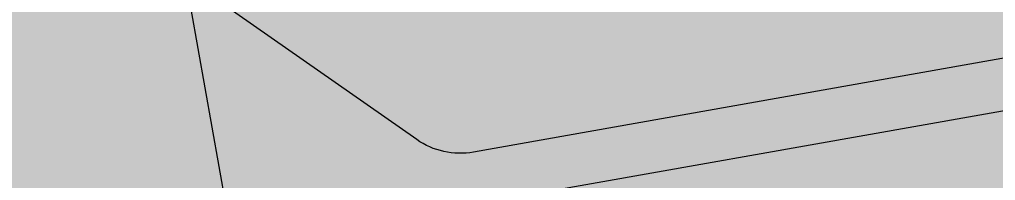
# Model space of a CAD drawing. Header units: millimetres. Extents: x -8417289 to 9420486, y -51311 to 166017.
# Drawn here: x -196537.53 to -196530.47, y 105916.47 to 105917.64 of the extents above; entities that cross this region are included whole.
import ezdxf
from ezdxf import colors
from ezdxf.entities.mleader import LeaderData, LeaderLine
from ezdxf.enums import TextEntityAlignment as Align
from ezdxf.math import Vec2, Vec3

# ---------------------------------------------------------------- set-up
doc = ezdxf.new("R2018")
doc.units = ezdxf.units.MM
for name, color, linetype, lineweight in [('_АР ТЕКСТ', 250, 'Continuous', 25), ('АР_Маркер экспликации', 239, 'Continuous', 13), ('АР_Номер помещения', 1, 'Continuous', 25), ('АР_Отметки', 250, 'Continuous', 15), ('АР_Помещения_площадь', 19, 'Continuous', 9), ('АР_Размеры', 175, 'Continuous', 9), ('АР_Сущ Несущая стена', 202, 'Continuous', 30)]:
    doc.layers.add(name, color=color, linetype=linetype, lineweight=lineweight)
doc.layers.add('АР_Названия помещений', color=124, linetype='Continuous', lineweight=5, plot=False)
doc.styles.add('ISOCPEUR', font='isocpeui.ttf', dxfattribs={"height": 250})
doc.styles.get("Standard").update_dxf_attribs({"font": 'arial.ttf'})

# ---------------------------------------------------------------- blocks, each defined once
blk = doc.blocks.new('*U42')
at = {"color": 8, "style": 'ISOCPEUR', "flags": 1}
blk.add_attdef('КАТЕГОРИЯ', (-499.1655, -2092.1864), '', height=250, dxfattribs=at)
at = {"layer": 'АР_Номер помещения', "color": 8, "style": 'ISOCPEUR'}
blk.add_attdef('НОМЕР_ПОМЕЩЕНИЯ', text='', height=300, dxfattribs=at).set_placement((3509.9352, -2299.4434), align=Align.MIDDLE_CENTER)
at = {"layer": 'АР_Помещения_площадь', "color": 8, "lineweight": 30, "flags": 104}
blk.add_attdef('ИМЯ_ПОМЕЩЕНИЯ', text='', height=100, dxfattribs=at).set_placement((157.6277, 1217.1414), align=Align.MIDDLE_CENTER)
at = {"layer": 'АР_Помещения_площадь', "color": 8, "style": 'ISOCPEUR'}
blk.add_attdef('ПЛОЩАДЬ_ПОМЕЩЕНИЯ', text='', height=200, dxfattribs=at).set_placement((4056.6138, -3701.7676), align=Align.MIDDLE_RIGHT)
blk = doc.blocks.new('*U43')
at = {"color": 8, "style": 'ISOCPEUR', "flags": 1}
blk.add_attdef('КАТЕГОРИЯ', (-499.1655, -2092.1864), '', height=250, dxfattribs=at)
at = {"layer": 'АР_Номер помещения', "color": 8, "style": 'ISOCPEUR'}
blk.add_attdef('НОМЕР_ПОМЕЩЕНИЯ', text='', height=300, dxfattribs=at).set_placement((771.0137, -3079.449), align=Align.MIDDLE_CENTER)
at = {"layer": 'АР_Помещения_площадь', "color": 8, "lineweight": 30, "flags": 104}
blk.add_attdef('ИМЯ_ПОМЕЩЕНИЯ', text='', height=100, dxfattribs=at).set_placement((157.6277, 1217.1414), align=Align.MIDDLE_CENTER)
at = {"layer": 'АР_Помещения_площадь', "color": 8, "style": 'ISOCPEUR'}
blk.add_attdef('ПЛОЩАДЬ_ПОМЕЩЕНИЯ', text='', height=200, dxfattribs=at).set_placement((1401.6807, -3929.3883), align=Align.MIDDLE_RIGHT)
blk = doc.blocks.new('*U44')
at = {"color": 8, "style": 'ISOCPEUR', "flags": 1}
blk.add_attdef('КАТЕГОРИЯ', (-499.1655, -2092.1864), '', height=250, dxfattribs=at)
at = {"layer": 'АР_Номер помещения', "color": 8, "style": 'ISOCPEUR'}
blk.add_attdef('НОМЕР_ПОМЕЩЕНИЯ', text='', height=300, dxfattribs=at).set_placement((-5271.022, -1713.4914), align=Align.MIDDLE_CENTER)
at = {"layer": 'АР_Помещения_площадь', "color": 8, "lineweight": 30, "flags": 104}
blk.add_attdef('ИМЯ_ПОМЕЩЕНИЯ', text='', height=100, dxfattribs=at).set_placement((157.6277, 1217.1414), align=Align.MIDDLE_CENTER)
at = {"layer": 'АР_Помещения_площадь', "color": 8, "style": 'ISOCPEUR'}
blk.add_attdef('ПЛОЩАДЬ_ПОМЕЩЕНИЯ', text='', height=200, dxfattribs=at).set_placement((-3511.0725, -2722.7632), align=Align.MIDDLE_RIGHT)
blk = doc.blocks.new('*U46')
at = {"color": 8, "style": 'ISOCPEUR', "flags": 1}
blk.add_attdef('КАТЕГОРИЯ', (-499.1655, -2092.1864), '', height=250, dxfattribs=at)
at = {"layer": 'АР_Номер помещения', "color": 8, "style": 'ISOCPEUR'}
blk.add_attdef('НОМЕР_ПОМЕЩЕНИЯ', text='', height=300, dxfattribs=at).set_placement((-2814.8488, -3287.4444), align=Align.MIDDLE_CENTER)
at = {"layer": 'АР_Помещения_площадь', "color": 8, "lineweight": 30, "flags": 104}
blk.add_attdef('ИМЯ_ПОМЕЩЕНИЯ', text='', height=100, dxfattribs=at).set_placement((157.6277, 1217.1414), align=Align.MIDDLE_CENTER)
at = {"layer": 'АР_Помещения_площадь', "color": 8, "style": 'ISOCPEUR'}
blk.add_attdef('ПЛОЩАДЬ_ПОМЕЩЕНИЯ', text='', height=200, dxfattribs=at).set_placement((-2392.0727, -3943.3299), align=Align.MIDDLE_RIGHT)
blk = doc.blocks.new('*U50')
at = {"color": 8, "style": 'ISOCPEUR', "flags": 1}
blk.add_attdef('КАТЕГОРИЯ', (-499.1655, -2092.1864), '', height=250, dxfattribs=at)
at = {"layer": 'АР_Номер помещения', "color": 8, "style": 'ISOCPEUR'}
blk.add_attdef('НОМЕР_ПОМЕЩЕНИЯ', text='', height=300, dxfattribs=at).set_placement((-10209.6557, 3494.9771), align=Align.MIDDLE_CENTER)
at = {"layer": 'АР_Помещения_площадь', "color": 8, "style": 'ISOCPEUR'}
blk.add_attdef('ПЛОЩАДЬ_ПОМЕЩЕНИЯ', text='', height=200, dxfattribs=at).set_placement((-8321.7664, 2254.9555), align=Align.MIDDLE_RIGHT)
at = {"layer": 'АР_Помещения_площадь', "color": 8, "lineweight": 30, "flags": 104}
blk.add_attdef('ИМЯ_ПОМЕЩЕНИЯ', text='', height=100, dxfattribs=at).set_placement((157.6277, 1217.1414), align=Align.MIDDLE_CENTER)
blk = doc.blocks.new('*U274')
at = {"color": 8, "style": 'ISOCPEUR', "flags": 1}
blk.add_attdef('КАТЕГОРИЯ', (-499.1655, -2092.1864), '', height=250, dxfattribs=at)
at = {"layer": 'АР_Номер помещения', "color": 8, "style": 'ISOCPEUR'}
blk.add_attdef('НОМЕР_ПОМЕЩЕНИЯ', text='', height=300, dxfattribs=at).set_placement((-1382.0576, -1075.3244), align=Align.MIDDLE_CENTER)
at = {"layer": 'АР_Помещения_площадь', "color": 8, "lineweight": 30, "flags": 104}
blk.add_attdef('ИМЯ_ПОМЕЩЕНИЯ', text='', height=100, dxfattribs=at).set_placement((157.6277, 1217.1414), align=Align.MIDDLE_CENTER)
at = {"layer": 'АР_Помещения_площадь', "color": 8, "style": 'ISOCPEUR'}
blk.add_attdef('ПЛОЩАДЬ_ПОМЕЩЕНИЯ', text='', height=200, dxfattribs=at).set_placement((556.6922, -1560.8331), align=Align.MIDDLE_RIGHT)
blk = doc.blocks.new('_DotSmall')
at = {"color": 8, "linetype": 'ByBlock', "const_width": 0.5}
blk.add_lwpolyline([(-0.0625, 0, 1), (0.0625, 0, 1)], format="xyb", close=True, dxfattribs=at)

msp = doc.modelspace()

# ---------------------------------------------------------------- linework, layer by layer
at = {"layer": 'АР_Размеры', "color": 8, "lineweight": 0, "ltscale": 100, "transparency": 33554687}
for points in [[(-196523.9786, 105926.0338, 0.164997), (-196524.5642, 105922.201), (-196524.543, 105922.081, -0.414304), (-196524.8887, 105921.5863), (-196528.6102, 105920.9267, -0.228696), (-196528.9673, 105921.0271, 0.319049), (-196529.4587, 105921.0796, 0.319002), (-196529.6701, 105920.6329), (-196529.4573, 105919.4324, 0.4144), (-196529.2453, 105919.2842), (-196529.0052, 105919.3268, -0.668339), (-196528.8234, 105919.042), (-196529.8111, 105917.6287, -0.198883), (-196530.1651, 105917.4027), (-196534.2468, 105916.6793, -0.198883), (-196534.6568, 105916.7698), (-196536.0701, 105917.7576, -0.668339), (-196535.9972, 105918.0876), (-196535.7571, 105918.1301, 0.4144), (-196535.609, 105918.3421), (-196535.8217, 105919.5426, 0.710202), (-196536.6172, 105919.6713, -0.228696), (-196536.918, 105919.4542), (-196546.0915, 105917.8283, -0.414362)], [(-196523.9786, 105926.0338, 0.164997), (-196524.5642, 105922.201), (-196524.543, 105922.081, -0.414304), (-196524.8887, 105921.5863), (-196528.6102, 105920.9267, -0.228696), (-196528.9673, 105921.0271, 0.319049), (-196529.4587, 105921.0796, 0.319002), (-196529.6701, 105920.6329), (-196529.4573, 105919.4324, 0.4144), (-196529.2453, 105919.2842), (-196529.0052, 105919.3268, -0.668339), (-196528.8234, 105919.042), (-196529.8111, 105917.6287, -0.198883), (-196530.1651, 105917.4027), (-196534.2468, 105916.6793, -0.198883), (-196534.6568, 105916.7698), (-196536.0701, 105917.7576, -0.668339), (-196535.9972, 105918.0876), (-196535.7571, 105918.1301, 0.4144), (-196535.609, 105918.3421), (-196535.8217, 105919.5426, 0.710202), (-196536.6172, 105919.6713, -0.228696), (-196536.918, 105919.4542), (-196546.0915, 105917.8283, -0.414362)], [(-196523.9786, 105926.0338, 0.164997), (-196524.5642, 105922.201), (-196524.543, 105922.081, -0.414304), (-196524.8887, 105921.5863), (-196528.6102, 105920.9267, -0.228696), (-196528.9673, 105921.0271, 0.319049), (-196529.4587, 105921.0796, 0.319002), (-196529.6701, 105920.6329), (-196529.4573, 105919.4324, 0.4144), (-196529.2453, 105919.2842), (-196529.0052, 105919.3268, -0.668339), (-196528.8234, 105919.042), (-196529.8111, 105917.6287, -0.198883), (-196530.1651, 105917.4027), (-196534.2468, 105916.6793, -0.198883), (-196534.6568, 105916.7698), (-196536.0701, 105917.7576, -0.668339), (-196535.9972, 105918.0876), (-196535.7571, 105918.1301, 0.4144), (-196535.609, 105918.3421), (-196535.8217, 105919.5426, 0.710202), (-196536.6172, 105919.6713, -0.228696), (-196536.918, 105919.4542), (-196546.0915, 105917.8283, -0.414362)], [(-196523.9786, 105926.0338, 0.164997), (-196524.5642, 105922.201), (-196524.543, 105922.081, -0.414304), (-196524.8887, 105921.5863), (-196528.6102, 105920.9267, -0.228696), (-196528.9673, 105921.0271, 0.319049), (-196529.4587, 105921.0796, 0.319002), (-196529.6701, 105920.6329), (-196529.4573, 105919.4324, 0.4144), (-196529.2453, 105919.2842), (-196529.0052, 105919.3268, -0.668339), (-196528.8234, 105919.042), (-196529.8111, 105917.6287, -0.198883), (-196530.1651, 105917.4027), (-196534.2468, 105916.6793, -0.198883), (-196534.6568, 105916.7698), (-196536.0701, 105917.7576, -0.668339), (-196535.9972, 105918.0876), (-196535.7571, 105918.1301, 0.4144), (-196535.609, 105918.3421), (-196535.8217, 105919.5426, 0.710202), (-196536.6172, 105919.6713, -0.228696), (-196536.918, 105919.4542), (-196546.0915, 105917.8283, -0.414362)], [(-196523.9786, 105926.0338, 0.164997), (-196524.5642, 105922.201), (-196524.543, 105922.081, -0.414304), (-196524.8887, 105921.5863), (-196528.6102, 105920.9267, -0.228696), (-196528.9673, 105921.0271, 0.319049), (-196529.4587, 105921.0796, 0.319002), (-196529.6701, 105920.6329), (-196529.4573, 105919.4324, 0.4144), (-196529.2453, 105919.2842), (-196529.0052, 105919.3268, -0.668339), (-196528.8234, 105919.042), (-196529.8111, 105917.6287, -0.198883), (-196530.1651, 105917.4027), (-196534.2468, 105916.6793, -0.198883), (-196534.6568, 105916.7698), (-196536.0701, 105917.7576, -0.668339), (-196535.9972, 105918.0876), (-196535.7571, 105918.1301, 0.4144), (-196535.609, 105918.3421), (-196535.8217, 105919.5426, 0.710202), (-196536.6172, 105919.6713, -0.228696), (-196536.918, 105919.4542), (-196546.0915, 105917.8283, -0.414362)], [(-196523.9786, 105926.0338, 0.164997), (-196524.5642, 105922.201), (-196524.543, 105922.081, -0.414304), (-196524.8887, 105921.5863), (-196528.6102, 105920.9267, -0.228696), (-196528.9673, 105921.0271, 0.319049), (-196529.4587, 105921.0796, 0.319002), (-196529.6701, 105920.6329), (-196529.4573, 105919.4324, 0.4144), (-196529.2453, 105919.2842), (-196529.0052, 105919.3268, -0.668339), (-196528.8234, 105919.042), (-196529.8111, 105917.6287, -0.198883), (-196530.1651, 105917.4027), (-196534.2468, 105916.6793, -0.198883), (-196534.6568, 105916.7698), (-196536.0701, 105917.7576, -0.668339), (-196535.9972, 105918.0876), (-196535.7571, 105918.1301, 0.4144), (-196535.609, 105918.3421), (-196535.8217, 105919.5426, 0.710202), (-196536.6172, 105919.6713, -0.228696), (-196536.918, 105919.4542), (-196546.0915, 105917.8283, -0.414362)], [(-196523.9786, 105926.0338, 0.164997), (-196524.5642, 105922.201), (-196524.543, 105922.081, -0.414304), (-196524.8887, 105921.5863), (-196528.6102, 105920.9267, -0.228696), (-196528.9673, 105921.0271, 0.319049), (-196529.4587, 105921.0796, 0.319002), (-196529.6701, 105920.6329), (-196529.4573, 105919.4324, 0.4144), (-196529.2453, 105919.2842), (-196529.0052, 105919.3268, -0.668339), (-196528.8234, 105919.042), (-196529.8111, 105917.6287, -0.198883), (-196530.1651, 105917.4027), (-196534.2468, 105916.6793, -0.198883), (-196534.6568, 105916.7698), (-196536.0701, 105917.7576, -0.668339), (-196535.9972, 105918.0876), (-196535.7571, 105918.1301, 0.4144), (-196535.609, 105918.3421), (-196535.8217, 105919.5426, 0.710202), (-196536.6172, 105919.6713, -0.228696), (-196536.918, 105919.4542), (-196546.0915, 105917.8283, -0.414362)], [(-196523.9786, 105926.0338, 0.164997), (-196524.5642, 105922.201), (-196524.543, 105922.081, -0.414304), (-196524.8887, 105921.5863), (-196528.6102, 105920.9267, -0.228696), (-196528.9673, 105921.0271, 0.319049), (-196529.4587, 105921.0796, 0.319002), (-196529.6701, 105920.6329), (-196529.4573, 105919.4324, 0.4144), (-196529.2453, 105919.2842), (-196529.0052, 105919.3268, -0.668339), (-196528.8234, 105919.042), (-196529.8111, 105917.6287, -0.198883), (-196530.1651, 105917.4027), (-196534.2468, 105916.6793, -0.198883), (-196534.6568, 105916.7698), (-196536.0701, 105917.7576, -0.668339), (-196535.9972, 105918.0876), (-196535.7571, 105918.1301, 0.4144), (-196535.609, 105918.3421), (-196535.8217, 105919.5426, 0.710202), (-196536.6172, 105919.6713, -0.228696), (-196536.918, 105919.4542), (-196546.0915, 105917.8283, -0.414362)], [(-196523.9786, 105926.0338, 0.164997), (-196524.5642, 105922.201), (-196524.543, 105922.081, -0.414304), (-196524.8887, 105921.5863), (-196528.6102, 105920.9267, -0.228696), (-196528.9673, 105921.0271, 0.319049), (-196529.4587, 105921.0796, 0.319002), (-196529.6701, 105920.6329), (-196529.4573, 105919.4324, 0.4144), (-196529.2453, 105919.2842), (-196529.0052, 105919.3268, -0.668339), (-196528.8234, 105919.042), (-196529.8111, 105917.6287, -0.198883), (-196530.1651, 105917.4027), (-196534.2468, 105916.6793, -0.198883), (-196534.6568, 105916.7698), (-196536.0701, 105917.7576, -0.668339), (-196535.9972, 105918.0876), (-196535.7571, 105918.1301, 0.4144), (-196535.609, 105918.3421), (-196535.8217, 105919.5426, 0.710202), (-196536.6172, 105919.6713, -0.228696), (-196536.918, 105919.4542), (-196546.0915, 105917.8283, -0.414362)], [(-196523.9786, 105926.0338, 0.164997), (-196524.5642, 105922.201), (-196524.543, 105922.081, -0.414304), (-196524.8887, 105921.5863), (-196528.6102, 105920.9267, -0.228696), (-196528.9673, 105921.0271, 0.319049), (-196529.4587, 105921.0796, 0.319002), (-196529.6701, 105920.6329), (-196529.4573, 105919.4324, 0.4144), (-196529.2453, 105919.2842), (-196529.0052, 105919.3268, -0.668339), (-196528.8234, 105919.042), (-196529.8111, 105917.6287, -0.198883), (-196530.1651, 105917.4027), (-196534.2468, 105916.6793, -0.198883), (-196534.6568, 105916.7698), (-196536.0701, 105917.7576, -0.668339), (-196535.9972, 105918.0876), (-196535.7571, 105918.1301, 0.4144), (-196535.609, 105918.3421), (-196535.8217, 105919.5426, 0.710202), (-196536.6172, 105919.6713, -0.228696), (-196536.918, 105919.4542), (-196546.0915, 105917.8283, -0.414362)], [(-196523.9786, 105926.0338, 0.164997), (-196524.5642, 105922.201), (-196524.543, 105922.081, -0.414304), (-196524.8887, 105921.5863), (-196528.6102, 105920.9267, -0.228696), (-196528.9673, 105921.0271, 0.319049), (-196529.4587, 105921.0796, 0.319002), (-196529.6701, 105920.6329), (-196529.4573, 105919.4324, 0.4144), (-196529.2453, 105919.2842), (-196529.0052, 105919.3268, -0.668339), (-196528.8234, 105919.042), (-196529.8111, 105917.6287, -0.198883), (-196530.1651, 105917.4027), (-196534.2468, 105916.6793, -0.198883), (-196534.6568, 105916.7698), (-196536.0701, 105917.7576, -0.668339), (-196535.9972, 105918.0876), (-196535.7571, 105918.1301, 0.4144), (-196535.609, 105918.3421), (-196535.8217, 105919.5426, 0.710202), (-196536.6172, 105919.6713, -0.228696), (-196536.918, 105919.4542), (-196546.0915, 105917.8283, -0.414362)], [(-196523.9786, 105926.0338, 0.164997), (-196524.5642, 105922.201), (-196524.543, 105922.081, -0.414304), (-196524.8887, 105921.5863), (-196528.6102, 105920.9267, -0.228696), (-196528.9673, 105921.0271, 0.319049), (-196529.4587, 105921.0796, 0.319002), (-196529.6701, 105920.6329), (-196529.4573, 105919.4324, 0.4144), (-196529.2453, 105919.2842), (-196529.0052, 105919.3268, -0.668339), (-196528.8234, 105919.042), (-196529.8111, 105917.6287, -0.198883), (-196530.1651, 105917.4027), (-196534.2468, 105916.6793, -0.198883), (-196534.6568, 105916.7698), (-196536.0701, 105917.7576, -0.668339), (-196535.9972, 105918.0876), (-196535.7571, 105918.1301, 0.4144), (-196535.609, 105918.3421), (-196535.8217, 105919.5426, 0.710202), (-196536.6172, 105919.6713, -0.228696), (-196536.918, 105919.4542), (-196546.0915, 105917.8283, -0.414362)], [(-196523.9786, 105926.0338, 0.164997), (-196524.5642, 105922.201), (-196524.543, 105922.081, -0.414304), (-196524.8887, 105921.5863), (-196528.6102, 105920.9267, -0.228696), (-196528.9673, 105921.0271, 0.319049), (-196529.4587, 105921.0796, 0.319002), (-196529.6701, 105920.6329), (-196529.4573, 105919.4324, 0.4144), (-196529.2453, 105919.2842), (-196529.0052, 105919.3268, -0.668339), (-196528.8234, 105919.042), (-196529.8111, 105917.6287, -0.198883), (-196530.1651, 105917.4027), (-196534.2468, 105916.6793, -0.198883), (-196534.6568, 105916.7698), (-196536.0701, 105917.7576, -0.668339), (-196535.9972, 105918.0876), (-196535.7571, 105918.1301, 0.4144), (-196535.609, 105918.3421), (-196535.8217, 105919.5426, 0.710202), (-196536.6172, 105919.6713, -0.228696), (-196536.918, 105919.4542), (-196546.0915, 105917.8283, -0.414362)], [(-196523.9786, 105926.0338, 0.164997), (-196524.5642, 105922.201), (-196524.543, 105922.081, -0.414304), (-196524.8887, 105921.5863), (-196528.6102, 105920.9267, -0.228696), (-196528.9673, 105921.0271, 0.319049), (-196529.4587, 105921.0796, 0.319002), (-196529.6701, 105920.6329), (-196529.4573, 105919.4324, 0.4144), (-196529.2453, 105919.2842), (-196529.0052, 105919.3268, -0.668339), (-196528.8234, 105919.042), (-196529.8111, 105917.6287, -0.198883), (-196530.1651, 105917.4027), (-196534.2468, 105916.6793, -0.198883), (-196534.6568, 105916.7698), (-196536.0701, 105917.7576, -0.668339), (-196535.9972, 105918.0876), (-196535.7571, 105918.1301, 0.4144), (-196535.609, 105918.3421), (-196535.8217, 105919.5426, 0.710202), (-196536.6172, 105919.6713, -0.228696), (-196536.918, 105919.4542), (-196546.0915, 105917.8283, -0.414362)], [(-196523.9786, 105926.0338, 0.164997), (-196524.5642, 105922.201), (-196524.543, 105922.081, -0.414304), (-196524.8887, 105921.5863), (-196528.6102, 105920.9267, -0.228696), (-196528.9673, 105921.0271, 0.319049), (-196529.4587, 105921.0796, 0.319002), (-196529.6701, 105920.6329), (-196529.4573, 105919.4324, 0.4144), (-196529.2453, 105919.2842), (-196529.0052, 105919.3268, -0.668339), (-196528.8234, 105919.042), (-196529.8111, 105917.6287, -0.198883), (-196530.1651, 105917.4027), (-196534.2468, 105916.6793, -0.198883), (-196534.6568, 105916.7698), (-196536.0701, 105917.7576, -0.668339), (-196535.9972, 105918.0876), (-196535.7571, 105918.1301, 0.4144), (-196535.609, 105918.3421), (-196535.8217, 105919.5426, 0.710202), (-196536.6172, 105919.6713, -0.228696), (-196536.918, 105919.4542), (-196546.0915, 105917.8283, -0.414362)], [(-196523.9786, 105926.0338, 0.164997), (-196524.5642, 105922.201), (-196524.543, 105922.081, -0.414304), (-196524.8887, 105921.5863), (-196528.6102, 105920.9267, -0.228696), (-196528.9673, 105921.0271, 0.319049), (-196529.4587, 105921.0796, 0.319002), (-196529.6701, 105920.6329), (-196529.4573, 105919.4324, 0.4144), (-196529.2453, 105919.2842), (-196529.0052, 105919.3268, -0.668339), (-196528.8234, 105919.042), (-196529.8111, 105917.6287, -0.198883), (-196530.1651, 105917.4027), (-196534.2468, 105916.6793, -0.198883), (-196534.6568, 105916.7698), (-196536.0701, 105917.7576, -0.668339), (-196535.9972, 105918.0876), (-196535.7571, 105918.1301, 0.4144), (-196535.609, 105918.3421), (-196535.8217, 105919.5426, 0.710202), (-196536.6172, 105919.6713, -0.228696), (-196536.918, 105919.4542), (-196546.0915, 105917.8283, -0.414362)], [(-196523.9786, 105926.0338, 0.164997), (-196524.5642, 105922.201), (-196524.543, 105922.081, -0.414304), (-196524.8887, 105921.5863), (-196528.6102, 105920.9267, -0.228696), (-196528.9673, 105921.0271, 0.319049), (-196529.4587, 105921.0796, 0.319002), (-196529.6701, 105920.6329), (-196529.4573, 105919.4324, 0.4144), (-196529.2453, 105919.2842), (-196529.0052, 105919.3268, -0.668339), (-196528.8234, 105919.042), (-196529.8111, 105917.6287, -0.198883), (-196530.1651, 105917.4027), (-196534.2468, 105916.6793, -0.198883), (-196534.6568, 105916.7698), (-196536.0701, 105917.7576, -0.668339), (-196535.9972, 105918.0876), (-196535.7571, 105918.1301, 0.4144), (-196535.609, 105918.3421), (-196535.8217, 105919.5426, 0.710202), (-196536.6172, 105919.6713, -0.228696), (-196536.918, 105919.4542), (-196546.0915, 105917.8283, -0.414362)], [(-196523.9786, 105926.0338, 0.164997), (-196524.5642, 105922.201), (-196524.543, 105922.081, -0.414304), (-196524.8887, 105921.5863), (-196528.6102, 105920.9267, -0.228696), (-196528.9673, 105921.0271, 0.319049), (-196529.4587, 105921.0796, 0.319002), (-196529.6701, 105920.6329), (-196529.4573, 105919.4324, 0.4144), (-196529.2453, 105919.2842), (-196529.0052, 105919.3268, -0.668339), (-196528.8234, 105919.042), (-196529.8111, 105917.6287, -0.198883), (-196530.1651, 105917.4027), (-196534.2468, 105916.6793, -0.198883), (-196534.6568, 105916.7698), (-196536.0701, 105917.7576, -0.668339), (-196535.9972, 105918.0876), (-196535.7571, 105918.1301, 0.4144), (-196535.609, 105918.3421), (-196535.8217, 105919.5426, 0.710202), (-196536.6172, 105919.6713, -0.228696), (-196536.918, 105919.4542), (-196546.0915, 105917.8283, -0.414362)], [(-196523.9786, 105926.0338, 0.164997), (-196524.5642, 105922.201), (-196524.543, 105922.081, -0.414304), (-196524.8887, 105921.5863), (-196528.6102, 105920.9267, -0.228696), (-196528.9673, 105921.0271, 0.319049), (-196529.4587, 105921.0796, 0.319002), (-196529.6701, 105920.6329), (-196529.4573, 105919.4324, 0.4144), (-196529.2453, 105919.2842), (-196529.0052, 105919.3268, -0.668339), (-196528.8234, 105919.042), (-196529.8111, 105917.6287, -0.198883), (-196530.1651, 105917.4027), (-196534.2468, 105916.6793, -0.198883), (-196534.6568, 105916.7698), (-196536.0701, 105917.7576, -0.668339), (-196535.9972, 105918.0876), (-196535.7571, 105918.1301, 0.4144), (-196535.609, 105918.3421), (-196535.8217, 105919.5426, 0.710202), (-196536.6172, 105919.6713, -0.228696), (-196536.918, 105919.4542), (-196546.0915, 105917.8283, -0.414362)], [(-196523.9786, 105926.0338, 0.164997), (-196524.5642, 105922.201), (-196524.543, 105922.081, -0.414304), (-196524.8887, 105921.5863), (-196528.6102, 105920.9267, -0.228696), (-196528.9673, 105921.0271, 0.319049), (-196529.4587, 105921.0796, 0.319002), (-196529.6701, 105920.6329), (-196529.4573, 105919.4324, 0.4144), (-196529.2453, 105919.2842), (-196529.0052, 105919.3268, -0.668339), (-196528.8234, 105919.042), (-196529.8111, 105917.6287, -0.198883), (-196530.1651, 105917.4027), (-196534.2468, 105916.6793, -0.198883), (-196534.6568, 105916.7698), (-196536.0701, 105917.7576, -0.668339), (-196535.9972, 105918.0876), (-196535.7571, 105918.1301, 0.4144), (-196535.609, 105918.3421), (-196535.8217, 105919.5426, 0.710202), (-196536.6172, 105919.6713, -0.228696), (-196536.918, 105919.4542), (-196546.0915, 105917.8283, -0.414362)], [(-196523.9786, 105926.0338, 0.164997), (-196524.5642, 105922.201), (-196524.543, 105922.081, -0.414304), (-196524.8887, 105921.5863), (-196528.6102, 105920.9267, -0.228696), (-196528.9673, 105921.0271, 0.319049), (-196529.4587, 105921.0796, 0.319002), (-196529.6701, 105920.6329), (-196529.4573, 105919.4324, 0.4144), (-196529.2453, 105919.2842), (-196529.0052, 105919.3268, -0.668339), (-196528.8234, 105919.042), (-196529.8111, 105917.6287, -0.198883), (-196530.1651, 105917.4027), (-196534.2468, 105916.6793, -0.198883), (-196534.6568, 105916.7698), (-196536.0701, 105917.7576, -0.668339), (-196535.9972, 105918.0876), (-196535.7571, 105918.1301, 0.4144), (-196535.609, 105918.3421), (-196535.8217, 105919.5426, 0.710202), (-196536.6172, 105919.6713, -0.228696), (-196536.918, 105919.4542), (-196546.0915, 105917.8283, -0.414362)], [(-196523.9786, 105926.0338, 0.164997), (-196524.5642, 105922.201), (-196524.543, 105922.081, -0.414304), (-196524.8887, 105921.5863), (-196528.6102, 105920.9267, -0.228696), (-196528.9673, 105921.0271, 0.319049), (-196529.4587, 105921.0796, 0.319002), (-196529.6701, 105920.6329), (-196529.4573, 105919.4324, 0.4144), (-196529.2453, 105919.2842), (-196529.0052, 105919.3268, -0.668339), (-196528.8234, 105919.042), (-196529.8111, 105917.6287, -0.198883), (-196530.1651, 105917.4027), (-196534.2468, 105916.6793, -0.198883), (-196534.6568, 105916.7698), (-196536.0701, 105917.7576, -0.668339), (-196535.9972, 105918.0876), (-196535.7571, 105918.1301, 0.4144), (-196535.609, 105918.3421), (-196535.8217, 105919.5426, 0.710202), (-196536.6172, 105919.6713, -0.228696), (-196536.918, 105919.4542), (-196546.0915, 105917.8283, -0.414362)], [(-196523.9786, 105926.0338, 0.164997), (-196524.5642, 105922.201), (-196524.543, 105922.081, -0.414304), (-196524.8887, 105921.5863), (-196528.6102, 105920.9267, -0.228696), (-196528.9673, 105921.0271, 0.319049), (-196529.4587, 105921.0796, 0.319002), (-196529.6701, 105920.6329), (-196529.4573, 105919.4324, 0.4144), (-196529.2453, 105919.2842), (-196529.0052, 105919.3268, -0.668339), (-196528.8234, 105919.042), (-196529.8111, 105917.6287, -0.198883), (-196530.1651, 105917.4027), (-196534.2468, 105916.6793, -0.198883), (-196534.6568, 105916.7698), (-196536.0701, 105917.7576, -0.668339), (-196535.9972, 105918.0876), (-196535.7571, 105918.1301, 0.4144), (-196535.609, 105918.3421), (-196535.8217, 105919.5426, 0.710202), (-196536.6172, 105919.6713, -0.228696), (-196536.918, 105919.4542), (-196546.0915, 105917.8283, -0.414362)], [(-196523.9786, 105926.0338, 0.164997), (-196524.5642, 105922.201), (-196524.543, 105922.081, -0.414304), (-196524.8887, 105921.5863), (-196528.6102, 105920.9267, -0.228696), (-196528.9673, 105921.0271, 0.319049), (-196529.4587, 105921.0796, 0.319002), (-196529.6701, 105920.6329), (-196529.4573, 105919.4324, 0.4144), (-196529.2453, 105919.2842), (-196529.0052, 105919.3268, -0.668339), (-196528.8234, 105919.042), (-196529.8111, 105917.6287, -0.198883), (-196530.1651, 105917.4027), (-196534.2468, 105916.6793, -0.198883), (-196534.6568, 105916.7698), (-196536.0701, 105917.7576, -0.668339), (-196535.9972, 105918.0876), (-196535.7571, 105918.1301, 0.4144), (-196535.609, 105918.3421), (-196535.8217, 105919.5426, 0.710202), (-196536.6172, 105919.6713, -0.228696), (-196536.918, 105919.4542), (-196546.0915, 105917.8283, -0.414362)], [(-196523.9786, 105926.0338, 0.164997), (-196524.5642, 105922.201), (-196524.543, 105922.081, -0.414304), (-196524.8887, 105921.5863), (-196528.6102, 105920.9267, -0.228696), (-196528.9673, 105921.0271, 0.319049), (-196529.4587, 105921.0796, 0.319002), (-196529.6701, 105920.6329), (-196529.4573, 105919.4324, 0.4144), (-196529.2453, 105919.2842), (-196529.0052, 105919.3268, -0.668339), (-196528.8234, 105919.042), (-196529.8111, 105917.6287, -0.198883), (-196530.1651, 105917.4027), (-196534.2468, 105916.6793, -0.198883), (-196534.6568, 105916.7698), (-196536.0701, 105917.7576, -0.668339), (-196535.9972, 105918.0876), (-196535.7571, 105918.1301, 0.4144), (-196535.609, 105918.3421), (-196535.8217, 105919.5426, 0.710202), (-196536.6172, 105919.6713, -0.228696), (-196536.918, 105919.4542), (-196546.0915, 105917.8283, -0.414362)], [(-196525.9102, 105911.1225), (-196525.0167, 105915.8623, 0.249629), (-196525.1627, 105916.3568), (-196526.0532, 105917.1895, -0.267349), (-196526.3128, 105918.1908), (-196525.4816, 105921.186, 0.551224), (-196525.8286, 105921.567), (-196529.1901, 105920.9712), (-196529.7052, 105920.3846), (-196529.5989, 105919.7844), (-196528.5184, 105919.9759), (-196528.2418, 105918.4152, -0.414326), (-196529.0814, 105917.2139), (-196535.6842, 105916.0436, -0.414362), (-196536.0376, 105916.2905), (-196536.4419, 105918.5715), (-196535.4814, 105918.7417), (-196535.5878, 105919.342), (-196536.1531, 105919.7371), (-196575.7752, 105912.7146)], [(-196525.9102, 105911.1225), (-196525.0167, 105915.8623, 0.249629), (-196525.1627, 105916.3568), (-196526.0532, 105917.1895, -0.267349), (-196526.3128, 105918.1908), (-196525.4816, 105921.186, 0.551224), (-196525.8286, 105921.567), (-196529.1901, 105920.9712), (-196529.7052, 105920.3846), (-196529.5989, 105919.7844), (-196528.5184, 105919.9759), (-196528.2418, 105918.4152, -0.414326), (-196529.0814, 105917.2139), (-196535.6842, 105916.0436, -0.414362), (-196536.0376, 105916.2905), (-196536.4419, 105918.5715), (-196535.4814, 105918.7417), (-196535.5878, 105919.342), (-196536.1531, 105919.7371), (-196575.7752, 105912.7146)], [(-196525.9102, 105911.1225), (-196525.0167, 105915.8623, 0.249629), (-196525.1627, 105916.3568), (-196526.0532, 105917.1895, -0.267349), (-196526.3128, 105918.1908), (-196525.4816, 105921.186, 0.551224), (-196525.8286, 105921.567), (-196529.1901, 105920.9712), (-196529.7052, 105920.3846), (-196529.5989, 105919.7844), (-196528.5184, 105919.9759), (-196528.2418, 105918.4152, -0.414326), (-196529.0814, 105917.2139), (-196535.6842, 105916.0436, -0.414362), (-196536.0376, 105916.2905), (-196536.4419, 105918.5715), (-196535.4814, 105918.7417), (-196535.5878, 105919.342), (-196536.1531, 105919.7371), (-196575.7752, 105912.7146)], [(-196525.9102, 105911.1225), (-196525.0167, 105915.8623, 0.249629), (-196525.1627, 105916.3568), (-196526.0532, 105917.1895, -0.267349), (-196526.3128, 105918.1908), (-196525.4816, 105921.186, 0.551224), (-196525.8286, 105921.567), (-196529.1901, 105920.9712), (-196529.7052, 105920.3846), (-196529.5989, 105919.7844), (-196528.5184, 105919.9759), (-196528.2418, 105918.4152, -0.414326), (-196529.0814, 105917.2139), (-196535.6842, 105916.0436, -0.414362), (-196536.0376, 105916.2905), (-196536.4419, 105918.5715), (-196535.4814, 105918.7417), (-196535.5878, 105919.342), (-196536.1531, 105919.7371), (-196575.7752, 105912.7146)], [(-196525.9102, 105911.1225), (-196525.0167, 105915.8623, 0.249629), (-196525.1627, 105916.3568), (-196526.0532, 105917.1895, -0.267349), (-196526.3128, 105918.1908), (-196525.4816, 105921.186, 0.551224), (-196525.8286, 105921.567), (-196529.1901, 105920.9712), (-196529.7052, 105920.3846), (-196529.5989, 105919.7844), (-196528.5184, 105919.9759), (-196528.2418, 105918.4152, -0.414326), (-196529.0814, 105917.2139), (-196535.6842, 105916.0436, -0.414362), (-196536.0376, 105916.2905), (-196536.4419, 105918.5715), (-196535.4814, 105918.7417), (-196535.5878, 105919.342), (-196536.1531, 105919.7371), (-196575.7752, 105912.7146)], [(-196525.9102, 105911.1225), (-196525.0167, 105915.8623, 0.249629), (-196525.1627, 105916.3568), (-196526.0532, 105917.1895, -0.267349), (-196526.3128, 105918.1908), (-196525.4816, 105921.186, 0.551224), (-196525.8286, 105921.567), (-196529.1901, 105920.9712), (-196529.7052, 105920.3846), (-196529.5989, 105919.7844), (-196528.5184, 105919.9759), (-196528.2418, 105918.4152, -0.414326), (-196529.0814, 105917.2139), (-196535.6842, 105916.0436, -0.414362), (-196536.0376, 105916.2905), (-196536.4419, 105918.5715), (-196535.4814, 105918.7417), (-196535.5878, 105919.342), (-196536.1531, 105919.7371), (-196575.7752, 105912.7146)], [(-196525.9102, 105911.1225), (-196525.0167, 105915.8623, 0.249629), (-196525.1627, 105916.3568), (-196526.0532, 105917.1895, -0.267349), (-196526.3128, 105918.1908), (-196525.4816, 105921.186, 0.551224), (-196525.8286, 105921.567), (-196529.1901, 105920.9712), (-196529.7052, 105920.3846), (-196529.5989, 105919.7844), (-196528.5184, 105919.9759), (-196528.2418, 105918.4152, -0.414326), (-196529.0814, 105917.2139), (-196535.6842, 105916.0436, -0.414362), (-196536.0376, 105916.2905), (-196536.4419, 105918.5715), (-196535.4814, 105918.7417), (-196535.5878, 105919.342), (-196536.1531, 105919.7371), (-196575.7752, 105912.7146)], [(-196525.9102, 105911.1225), (-196525.0167, 105915.8623, 0.249629), (-196525.1627, 105916.3568), (-196526.0532, 105917.1895, -0.267349), (-196526.3128, 105918.1908), (-196525.4816, 105921.186, 0.551224), (-196525.8286, 105921.567), (-196529.1901, 105920.9712), (-196529.7052, 105920.3846), (-196529.5989, 105919.7844), (-196528.5184, 105919.9759), (-196528.2418, 105918.4152, -0.414326), (-196529.0814, 105917.2139), (-196535.6842, 105916.0436, -0.414362), (-196536.0376, 105916.2905), (-196536.4419, 105918.5715), (-196535.4814, 105918.7417), (-196535.5878, 105919.342), (-196536.1531, 105919.7371), (-196575.7752, 105912.7146)], [(-196525.9102, 105911.1225), (-196525.0167, 105915.8623, 0.249629), (-196525.1627, 105916.3568), (-196526.0532, 105917.1895, -0.267349), (-196526.3128, 105918.1908), (-196525.4816, 105921.186, 0.551224), (-196525.8286, 105921.567), (-196529.1901, 105920.9712), (-196529.7052, 105920.3846), (-196529.5989, 105919.7844), (-196528.5184, 105919.9759), (-196528.2418, 105918.4152, -0.414326), (-196529.0814, 105917.2139), (-196535.6842, 105916.0436, -0.414362), (-196536.0376, 105916.2905), (-196536.4419, 105918.5715), (-196535.4814, 105918.7417), (-196535.5878, 105919.342), (-196536.1531, 105919.7371), (-196575.7752, 105912.7146)], [(-196525.9102, 105911.1225), (-196525.0167, 105915.8623, 0.249629), (-196525.1627, 105916.3568), (-196526.0532, 105917.1895, -0.267349), (-196526.3128, 105918.1908), (-196525.4816, 105921.186, 0.551224), (-196525.8286, 105921.567), (-196529.1901, 105920.9712), (-196529.7052, 105920.3846), (-196529.5989, 105919.7844), (-196528.5184, 105919.9759), (-196528.2418, 105918.4152, -0.414326), (-196529.0814, 105917.2139), (-196535.6842, 105916.0436, -0.414362), (-196536.0376, 105916.2905), (-196536.4419, 105918.5715), (-196535.4814, 105918.7417), (-196535.5878, 105919.342), (-196536.1531, 105919.7371), (-196575.7752, 105912.7146)], [(-196525.9102, 105911.1225), (-196525.0167, 105915.8623, 0.249629), (-196525.1627, 105916.3568), (-196526.0532, 105917.1895, -0.267349), (-196526.3128, 105918.1908), (-196525.4816, 105921.186, 0.551224), (-196525.8286, 105921.567), (-196529.1901, 105920.9712), (-196529.7052, 105920.3846), (-196529.5989, 105919.7844), (-196528.5184, 105919.9759), (-196528.2418, 105918.4152, -0.414326), (-196529.0814, 105917.2139), (-196535.6842, 105916.0436, -0.414362), (-196536.0376, 105916.2905), (-196536.4419, 105918.5715), (-196535.4814, 105918.7417), (-196535.5878, 105919.342), (-196536.1531, 105919.7371), (-196575.7752, 105912.7146)], [(-196525.9102, 105911.1225), (-196525.0167, 105915.8623, 0.249629), (-196525.1627, 105916.3568), (-196526.0532, 105917.1895, -0.267349), (-196526.3128, 105918.1908), (-196525.4816, 105921.186, 0.551224), (-196525.8286, 105921.567), (-196529.1901, 105920.9712), (-196529.7052, 105920.3846), (-196529.5989, 105919.7844), (-196528.5184, 105919.9759), (-196528.2418, 105918.4152, -0.414326), (-196529.0814, 105917.2139), (-196535.6842, 105916.0436, -0.414362), (-196536.0376, 105916.2905), (-196536.4419, 105918.5715), (-196535.4814, 105918.7417), (-196535.5878, 105919.342), (-196536.1531, 105919.7371), (-196575.7752, 105912.7146)], [(-196525.9102, 105911.1225), (-196525.0167, 105915.8623, 0.249629), (-196525.1627, 105916.3568), (-196526.0532, 105917.1895, -0.267349), (-196526.3128, 105918.1908), (-196525.4816, 105921.186, 0.551224), (-196525.8286, 105921.567), (-196529.1901, 105920.9712), (-196529.7052, 105920.3846), (-196529.5989, 105919.7844), (-196528.5184, 105919.9759), (-196528.2418, 105918.4152, -0.414326), (-196529.0814, 105917.2139), (-196535.6842, 105916.0436, -0.414362), (-196536.0376, 105916.2905), (-196536.4419, 105918.5715), (-196535.4814, 105918.7417), (-196535.5878, 105919.342), (-196536.1531, 105919.7371), (-196575.7752, 105912.7146)], [(-196525.9102, 105911.1225), (-196525.0167, 105915.8623, 0.249629), (-196525.1627, 105916.3568), (-196526.0532, 105917.1895, -0.267349), (-196526.3128, 105918.1908), (-196525.4816, 105921.186, 0.551224), (-196525.8286, 105921.567), (-196529.1901, 105920.9712), (-196529.7052, 105920.3846), (-196529.5989, 105919.7844), (-196528.5184, 105919.9759), (-196528.2418, 105918.4152, -0.414326), (-196529.0814, 105917.2139), (-196535.6842, 105916.0436, -0.414362), (-196536.0376, 105916.2905), (-196536.4419, 105918.5715), (-196535.4814, 105918.7417), (-196535.5878, 105919.342), (-196536.1531, 105919.7371), (-196575.7752, 105912.7146)], [(-196525.9102, 105911.1225), (-196525.0167, 105915.8623, 0.249629), (-196525.1627, 105916.3568), (-196526.0532, 105917.1895, -0.267349), (-196526.3128, 105918.1908), (-196525.4816, 105921.186, 0.551224), (-196525.8286, 105921.567), (-196529.1901, 105920.9712), (-196529.7052, 105920.3846), (-196529.5989, 105919.7844), (-196528.5184, 105919.9759), (-196528.2418, 105918.4152, -0.414326), (-196529.0814, 105917.2139), (-196535.6842, 105916.0436, -0.414362), (-196536.0376, 105916.2905), (-196536.4419, 105918.5715), (-196535.4814, 105918.7417), (-196535.5878, 105919.342), (-196536.1531, 105919.7371), (-196575.7752, 105912.7146)], [(-196525.9102, 105911.1225), (-196525.0167, 105915.8623, 0.249629), (-196525.1627, 105916.3568), (-196526.0532, 105917.1895, -0.267349), (-196526.3128, 105918.1908), (-196525.4816, 105921.186, 0.551224), (-196525.8286, 105921.567), (-196529.1901, 105920.9712), (-196529.7052, 105920.3846), (-196529.5989, 105919.7844), (-196528.5184, 105919.9759), (-196528.2418, 105918.4152, -0.414326), (-196529.0814, 105917.2139), (-196535.6842, 105916.0436, -0.414362), (-196536.0376, 105916.2905), (-196536.4419, 105918.5715), (-196535.4814, 105918.7417), (-196535.5878, 105919.342), (-196536.1531, 105919.7371), (-196575.7752, 105912.7146)], [(-196525.9102, 105911.1225), (-196525.0167, 105915.8623, 0.249629), (-196525.1627, 105916.3568), (-196526.0532, 105917.1895, -0.267349), (-196526.3128, 105918.1908), (-196525.4816, 105921.186, 0.551224), (-196525.8286, 105921.567), (-196529.1901, 105920.9712), (-196529.7052, 105920.3846), (-196529.5989, 105919.7844), (-196528.5184, 105919.9759), (-196528.2418, 105918.4152, -0.414326), (-196529.0814, 105917.2139), (-196535.6842, 105916.0436, -0.414362), (-196536.0376, 105916.2905), (-196536.4419, 105918.5715), (-196535.4814, 105918.7417), (-196535.5878, 105919.342), (-196536.1531, 105919.7371), (-196575.7752, 105912.7146)], [(-196525.9102, 105911.1225), (-196525.0167, 105915.8623, 0.249629), (-196525.1627, 105916.3568), (-196526.0532, 105917.1895, -0.267349), (-196526.3128, 105918.1908), (-196525.4816, 105921.186, 0.551224), (-196525.8286, 105921.567), (-196529.1901, 105920.9712), (-196529.7052, 105920.3846), (-196529.5989, 105919.7844), (-196528.5184, 105919.9759), (-196528.2418, 105918.4152, -0.414326), (-196529.0814, 105917.2139), (-196535.6842, 105916.0436, -0.414362), (-196536.0376, 105916.2905), (-196536.4419, 105918.5715), (-196535.4814, 105918.7417), (-196535.5878, 105919.342), (-196536.1531, 105919.7371), (-196575.7752, 105912.7146)], [(-196525.9102, 105911.1225), (-196525.0167, 105915.8623, 0.249629), (-196525.1627, 105916.3568), (-196526.0532, 105917.1895, -0.267349), (-196526.3128, 105918.1908), (-196525.4816, 105921.186, 0.551224), (-196525.8286, 105921.567), (-196529.1901, 105920.9712), (-196529.7052, 105920.3846), (-196529.5989, 105919.7844), (-196528.5184, 105919.9759), (-196528.2418, 105918.4152, -0.414326), (-196529.0814, 105917.2139), (-196535.6842, 105916.0436, -0.414362), (-196536.0376, 105916.2905), (-196536.4419, 105918.5715), (-196535.4814, 105918.7417), (-196535.5878, 105919.342), (-196536.1531, 105919.7371), (-196575.7752, 105912.7146)], [(-196525.9102, 105911.1225), (-196525.0167, 105915.8623, 0.249629), (-196525.1627, 105916.3568), (-196526.0532, 105917.1895, -0.267349), (-196526.3128, 105918.1908), (-196525.4816, 105921.186, 0.551224), (-196525.8286, 105921.567), (-196529.1901, 105920.9712), (-196529.7052, 105920.3846), (-196529.5989, 105919.7844), (-196528.5184, 105919.9759), (-196528.2418, 105918.4152, -0.414326), (-196529.0814, 105917.2139), (-196535.6842, 105916.0436, -0.414362), (-196536.0376, 105916.2905), (-196536.4419, 105918.5715), (-196535.4814, 105918.7417), (-196535.5878, 105919.342), (-196536.1531, 105919.7371), (-196575.7752, 105912.7146)], [(-196525.9102, 105911.1225), (-196525.0167, 105915.8623, 0.249629), (-196525.1627, 105916.3568), (-196526.0532, 105917.1895, -0.267349), (-196526.3128, 105918.1908), (-196525.4816, 105921.186, 0.551224), (-196525.8286, 105921.567), (-196529.1901, 105920.9712), (-196529.7052, 105920.3846), (-196529.5989, 105919.7844), (-196528.5184, 105919.9759), (-196528.2418, 105918.4152, -0.414326), (-196529.0814, 105917.2139), (-196535.6842, 105916.0436, -0.414362), (-196536.0376, 105916.2905), (-196536.4419, 105918.5715), (-196535.4814, 105918.7417), (-196535.5878, 105919.342), (-196536.1531, 105919.7371), (-196575.7752, 105912.7146)], [(-196525.9102, 105911.1225), (-196525.0167, 105915.8623, 0.249629), (-196525.1627, 105916.3568), (-196526.0532, 105917.1895, -0.267349), (-196526.3128, 105918.1908), (-196525.4816, 105921.186, 0.551224), (-196525.8286, 105921.567), (-196529.1901, 105920.9712), (-196529.7052, 105920.3846), (-196529.5989, 105919.7844), (-196528.5184, 105919.9759), (-196528.2418, 105918.4152, -0.414326), (-196529.0814, 105917.2139), (-196535.6842, 105916.0436, -0.414362), (-196536.0376, 105916.2905), (-196536.4419, 105918.5715), (-196535.4814, 105918.7417), (-196535.5878, 105919.342), (-196536.1531, 105919.7371), (-196575.7752, 105912.7146)], [(-196525.9102, 105911.1225), (-196525.0167, 105915.8623, 0.249629), (-196525.1627, 105916.3568), (-196526.0532, 105917.1895, -0.267349), (-196526.3128, 105918.1908), (-196525.4816, 105921.186, 0.551224), (-196525.8286, 105921.567), (-196529.1901, 105920.9712), (-196529.7052, 105920.3846), (-196529.5989, 105919.7844), (-196528.5184, 105919.9759), (-196528.2418, 105918.4152, -0.414326), (-196529.0814, 105917.2139), (-196535.6842, 105916.0436, -0.414362), (-196536.0376, 105916.2905), (-196536.4419, 105918.5715), (-196535.4814, 105918.7417), (-196535.5878, 105919.342), (-196536.1531, 105919.7371), (-196575.7752, 105912.7146)], [(-196525.9102, 105911.1225), (-196525.0167, 105915.8623, 0.249629), (-196525.1627, 105916.3568), (-196526.0532, 105917.1895, -0.267349), (-196526.3128, 105918.1908), (-196525.4816, 105921.186, 0.551224), (-196525.8286, 105921.567), (-196529.1901, 105920.9712), (-196529.7052, 105920.3846), (-196529.5989, 105919.7844), (-196528.5184, 105919.9759), (-196528.2418, 105918.4152, -0.414326), (-196529.0814, 105917.2139), (-196535.6842, 105916.0436, -0.414362), (-196536.0376, 105916.2905), (-196536.4419, 105918.5715), (-196535.4814, 105918.7417), (-196535.5878, 105919.342), (-196536.1531, 105919.7371), (-196575.7752, 105912.7146)], [(-196525.9102, 105911.1225), (-196525.0167, 105915.8623, 0.249629), (-196525.1627, 105916.3568), (-196526.0532, 105917.1895, -0.267349), (-196526.3128, 105918.1908), (-196525.4816, 105921.186, 0.551224), (-196525.8286, 105921.567), (-196529.1901, 105920.9712), (-196529.7052, 105920.3846), (-196529.5989, 105919.7844), (-196528.5184, 105919.9759), (-196528.2418, 105918.4152, -0.414326), (-196529.0814, 105917.2139), (-196535.6842, 105916.0436, -0.414362), (-196536.0376, 105916.2905), (-196536.4419, 105918.5715), (-196535.4814, 105918.7417), (-196535.5878, 105919.342), (-196536.1531, 105919.7371), (-196575.7752, 105912.7146)], [(-196525.9102, 105911.1225), (-196525.0167, 105915.8623, 0.249629), (-196525.1627, 105916.3568), (-196526.0532, 105917.1895, -0.267349), (-196526.3128, 105918.1908), (-196525.4816, 105921.186, 0.551224), (-196525.8286, 105921.567), (-196529.1901, 105920.9712), (-196529.7052, 105920.3846), (-196529.5989, 105919.7844), (-196528.5184, 105919.9759), (-196528.2418, 105918.4152, -0.414326), (-196529.0814, 105917.2139), (-196535.6842, 105916.0436, -0.414362), (-196536.0376, 105916.2905), (-196536.4419, 105918.5715), (-196535.4814, 105918.7417), (-196535.5878, 105919.342), (-196536.1531, 105919.7371), (-196575.7752, 105912.7146)]]:
    msp.add_lwpolyline(points, format="xyb", dxfattribs=at)
at = {"layer": 'АР_Сущ Несущая стена', "color": 8, "lineweight": 18, "ltscale": 100}
msp.add_arc((-197116.3547, 115484.5893), 9778.6546, 272.59254797, 356.63539137, dxfattribs=at)

# ---------------------------------------------------------------- block references
at = {"layer": 'АР_Маркер экспликации', "color": 8}
ref = msp.add_blockref('*U43', (-209530.041, 115525.1413), dxfattribs=at)
lines = msp.add_mtext('Моечная для кухонной посуды', dxfattribs={"layer": 'АР_Названия помещений', "color": 8, "insert": (-208812.3516, 114242.5038), "char_height": 2614.814942, "width": 926.939971, "attachment_point": 1})
ref.add_attrib('ИМЯ_ПОМЕЩЕНИЯ', '', (-208812.3516, 114242.5038), dxfattribs={"flags": 104}).embed_mtext(lines)
ref = msp.add_blockref('*U44', (-199097.9417, 112891.0393), dxfattribs=at)
lines = msp.add_mtext('Моечная для столовой посуды', dxfattribs={"layer": 'АР_Названия помещений', "color": 8, "insert": (-206561.1392, 110500.4942), "char_height": 3197.393909, "width": 926.939971, "attachment_point": 1})
ref.add_attrib('ИМЯ_ПОМЕЩЕНИЯ', '', (-206561.1392, 110500.4942), dxfattribs={"flags": 104}).embed_mtext(lines)
ref = msp.add_blockref('*U42', (-217248.7277, 110891.7732), dxfattribs=at)
lines = msp.add_mtext('Доготовочный цех', dxfattribs={"layer": 'АР_Названия помещений', "color": 8, "insert": (-215485.2955, 109030.1473), "char_height": 3660.393914, "width": 926.939971, "attachment_point": 1})
ref.add_attrib('ИМЯ_ПОМЕЩЕНИЯ', '', (-215485.2955, 109030.1473), dxfattribs={"flags": 104}).embed_mtext(lines)
ref = msp.add_blockref('*U50', (-198312.9605, 104592.2325), dxfattribs=at)
lines = msp.add_mtext('Помещение для персонала с душем и санузлом', dxfattribs={"layer": 'АР_Названия помещений', "color": 8, "insert": (-208215.2814, 107472.3047), "char_height": 3834.475781, "width": 926.939971, "attachment_point": 1})
ref.add_attrib('ИМЯ_ПОМЕЩЕНИЯ', '', (-208215.2814, 107472.3047), dxfattribs={"flags": 104}).embed_mtext(lines)
ref = msp.add_blockref('*U274', (-201124.5401, 108864.7663), dxfattribs=at)
lines = msp.add_mtext('Кладовая сухих продуктов', dxfattribs={"layer": 'АР_Названия помещений', "color": 8, "insert": (-201558.9571, 108196.3478), "char_height": 2999.010736, "width": 926.939971, "attachment_point": 1})
ref.add_attrib('ИМЯ_ПОМЕЩЕНИЯ', '', (-201558.9571, 108196.3478), dxfattribs={"flags": 104}).embed_mtext(lines)
ref = msp.add_blockref('*U46', (-204234.0406, 109264.508), dxfattribs=at)
lines = msp.add_mtext('Коридор ', dxfattribs={"layer": 'АР_Названия помещений', "color": 8, "insert": (-206233.9151, 105938.988), "char_height": 4954.89672, "width": 926.939971, "attachment_point": 1})
ref.add_attrib('ИМЯ_ПОМЕЩЕНИЯ', '', (-206233.9151, 105938.988), dxfattribs={"flags": 104}).embed_mtext(lines)

# ---------------------------------------------------------------- leaders
at = {"layer": '_АР ТЕКСТ', "color": 8}
ml = msp.add_multileader_mtext('Standard', dxfattribs=at)
ml.set_content('{\\W0.8;-2,550}', color=8, style='ISOCPEUR')
ml.set_leader_properties(color=8, linetype='Continuous', lineweight=-1)
ml.set_arrow_properties(name='DOTSMALL')
ml.build(insert=Vec2(0, 0))
ml.multileader.update_dxf_attribs({"has_text_frame": 1, "text_left_attachment_type": 4, "text_right_attachment_type": 4, "dogleg_length": 100, "arrow_head_size": 180})
ctx = ml.context
ctx.base_point, ctx.char_height, ctx.arrow_head_size, ctx.landing_gap_size, ctx.plane_origin = Vec3(-314736.0149, 120073.2763, -1.9618), 250, 180, 50, Vec3(-314255.6815, 117829.2579, -1.9618)
ctx.left_attachment, ctx.right_attachment = 4, 4
notes = []
notes.append((ctx, [(0, (0, 0, 0), (0, 0), (1, 0), 1, [])]))
ctx.mtext.insert, ctx.mtext.width, ctx.mtext.defined_height, ctx.mtext.line_spacing_style, ctx.mtext.flow_direction = Vec3(-314686.0149, 120406.6097, -1.9618), 801.086406, 330.7096, 2, 5
at = {"layer": 'АР_Отметки', "color": 8}
ml = msp.add_multileader_mtext('Standard', dxfattribs=at)
ml.set_content('{\\W0.8;-2,250}', color=8, style='ISOCPEUR')
ml.set_leader_properties(color=8, linetype='Continuous', lineweight=-1)
ml.set_arrow_properties(name='DOTSMALL')
ml.build(insert=Vec2(0, 0))
ml.multileader.update_dxf_attribs({"has_text_frame": 1, "text_left_attachment_type": 4, "text_right_attachment_type": 4, "dogleg_length": 100, "arrow_head_size": 180})
ctx = ml.context
ctx.base_point, ctx.char_height, ctx.arrow_head_size, ctx.landing_gap_size, ctx.plane_origin = Vec3(-297233.6193, 128352.8589), 250, 180, 50, Vec3(-296855.5361, 126878.8352)
ctx.left_attachment, ctx.right_attachment = 4, 4
notes.append((ctx, [(0, (0, 0, 0), (0, 0), (1, 0), 1, [])]))
ctx.mtext.insert, ctx.mtext.width, ctx.mtext.defined_height, ctx.mtext.line_spacing_style, ctx.mtext.flow_direction = Vec3(-297183.6193, 128686.1922), 769.988959, 343.8884, 2, 5
ml = msp.add_multileader_mtext('Standard', dxfattribs=at)
ml.set_content('{\\W0.8;-2,250}', color=8, style='ISOCPEUR')
ml.set_leader_properties(color=8, linetype='Continuous', lineweight=-1)
ml.set_arrow_properties(name='DOTSMALL')
ml.build(insert=Vec2(0, 0))
ml.multileader.update_dxf_attribs({"has_text_frame": 1, "text_left_attachment_type": 4, "text_right_attachment_type": 4, "dogleg_length": 100, "arrow_head_size": 180})
ctx = ml.context
ctx.base_point, ctx.char_height, ctx.arrow_head_size, ctx.landing_gap_size, ctx.plane_origin = Vec3(-336127.5, 116985.8569, 0), 250, 180, 50, Vec3(-337173.9636, 115928.7627, 0)
ctx.left_attachment, ctx.right_attachment = 4, 4
notes.append((ctx, [(0, (0, 0, 0), (0, 0), (1, 0), 1, [])]))
ctx.mtext.insert, ctx.mtext.width, ctx.mtext.defined_height, ctx.mtext.line_spacing_style, ctx.mtext.flow_direction = Vec3(-336077.5, 117319.1902, 0), 769.988959, 343.8884, 2, 5
ml = msp.add_multileader_mtext('Standard', dxfattribs=at)
ml.set_content('{\\W0.8;-2,650}', color=8, style='ISOCPEUR')
ml.set_leader_properties(color=8, linetype='Continuous', lineweight=-1)
ml.set_arrow_properties(name='DOTSMALL')
ml.build(insert=Vec2(0, 0))
ml.multileader.update_dxf_attribs({"has_text_frame": 1, "text_left_attachment_type": 4, "text_right_attachment_type": 4, "dogleg_length": 100, "arrow_head_size": 180})
ctx = ml.context
ctx.base_point, ctx.char_height, ctx.arrow_head_size, ctx.landing_gap_size, ctx.plane_origin = Vec3(-302139.5, 114233.6667), 250, 180, 50, Vec3(-302336.2564, 112502.8542)
ctx.left_attachment, ctx.right_attachment = 4, 4
notes.append((ctx, [(0, (0, 0, 0), (0, 0), (1, 0), 1, [])]))
ctx.mtext.insert, ctx.mtext.width, ctx.mtext.defined_height, ctx.mtext.line_spacing_style, ctx.mtext.flow_direction = Vec3(-302089.5, 114567), 881.185779, 430.9869, 2, 5
for ctx, leaders in notes:
    for number, flags, end, landing, length, lines in leaders:
        leader = LeaderData()
        leader.index, (leader.has_last_leader_line, leader.has_dogleg_vector, leader.attachment_direction) = number, flags
        leader.last_leader_point, leader.dogleg_vector, leader.dogleg_length = Vec3(end), Vec3(landing), length
        for number, points, colour, breaks in lines:
            line = LeaderLine()
            line.index, line.vertices, line.color, line.breaks = number, Vec3.list(points), colors.encode_raw_color(colour), breaks
            leader.lines.append(line)
        ctx.leaders.append(leader)

doc.saveas('drawing.dxf')
